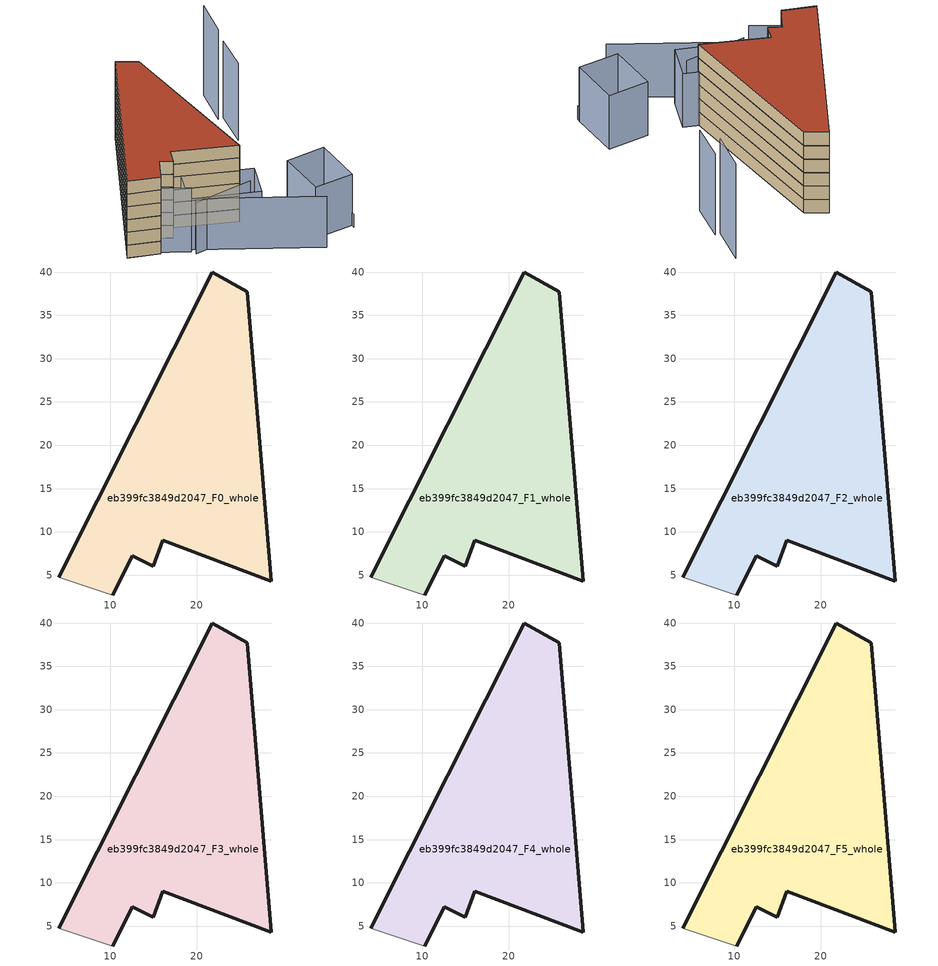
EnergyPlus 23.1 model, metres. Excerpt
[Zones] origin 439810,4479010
eb399fc3849d2047_F0_whole
 floor ground (EU_floor_Construction): 28.64,4.28 25.83,37.72 21.83,40.02 4.04,4.74 10.32,2.7 12.57,7.22 14.99,6 16.07,9 z0
 wall outside (EU_wall_Construction): 4.04,4.74 21.83,40.02 25.83,37.72 28.64,4.28 16.07,9 14.99,6 12.57,7.22 10.32,2.7 z0:3
 wall adiabatic (EU_wall_Construction): 10.32,2.7 4.04,4.74 z0:3
eb399fc3849d2047_F1_whole
 floor to eb399fc3849d2047_F0_whole (EU_floor_Construction): 28.63,4.28 25.83,37.72 21.82,40.02 4.04,4.74 10.31,2.7 12.56,7.22 14.99,6 16.07,9 z3
 wall outside (EU_wall_Construction): 4.04,4.74 21.83,40.02 25.83,37.72 28.64,4.28 16.07,9 14.99,6 12.57,7.22 10.32,2.7 z3:6
 wall adiabatic (EU_wall_Construction): 10.32,2.7 4.04,4.74 z3:6
eb399fc3849d2047_F2_whole
 floor to eb399fc3849d2047_F1_whole (EU_floor_Construction): 28.63,4.28 25.83,37.72 21.82,40.02 4.04,4.74 10.31,2.7 12.56,7.22 14.99,6 16.07,9 z6
 wall outside (EU_wall_Construction): 4.04,4.74 21.83,40.02 25.83,37.72 28.64,4.28 16.07,9 14.99,6 12.57,7.22 10.32,2.7 z6:9
 wall adiabatic (EU_wall_Construction): 10.32,2.7 4.04,4.74 z6:9
eb399fc3849d2047_F3_whole
 floor to eb399fc3849d2047_F2_whole (EU_floor_Construction): 28.63,4.28 25.83,37.72 21.82,40.02 4.04,4.74 10.31,2.7 12.56,7.22 14.99,6 16.07,9 z9
 wall outside (EU_wall_Construction): 4.04,4.74 21.83,40.02 25.83,37.72 28.64,4.28 16.07,9 14.99,6 12.57,7.22 10.32,2.7 z9:12
 wall adiabatic (EU_wall_Construction): 10.32,2.7 4.04,4.74 z9:12
eb399fc3849d2047_F4_whole
 floor to eb399fc3849d2047_F3_whole (EU_floor_Construction): 28.63,4.28 25.83,37.72 21.82,40.02 4.04,4.74 10.31,2.7 12.56,7.22 14.99,6 16.07,9 z12
 wall outside (EU_wall_Construction): 4.04,4.74 21.83,40.02 25.83,37.72 28.64,4.28 16.07,9 14.99,6 12.57,7.22 10.32,2.7 z12:15
 wall adiabatic (EU_wall_Construction): 10.32,2.7 4.04,4.74 z12:15
eb399fc3849d2047_F5_whole
 floor to eb399fc3849d2047_F4_whole (EU_floor_Construction): 28.63,4.28 25.83,37.72 21.82,40.02 4.04,4.74 10.31,2.7 12.56,7.22 14.99,6 16.07,9 z15
 wall outside (EU_wall_Construction): 4.04,4.74 21.83,40.02 25.83,37.72 28.64,4.28 16.07,9 14.99,6 12.57,7.22 10.32,2.7 z15:18
 wall adiabatic (EU_wall_Construction): 10.32,2.7 4.04,4.74 z15:18
 roof outside (EU_roof_Construction): 25.83,37.72 28.64,4.28 16.07,9 14.99,6 12.57,7.22 10.32,2.7 4.04,4.74 21.83,40.02 z18
shading: 16.08,0.96 38.87,-11.36 / 16.23,-0.65 28.76,0.41 / 46.45,2.82 46.76,-7.5 / 46.76,-7.5 38.55,-7.75 / 38.55,-7.75 38.23,2.57 / 38.23,2.57 46.45,2.82 / 15.41,1.08 17.95,8.31 / 17.95,8.31 31.5,3.57 / 31.5,3.57 28.97,-3.67 / 28.97,-3.67 15.41,1.08 z0:12; 4.81,6.18 15.71,0.34 z0:15; 46.68,-8.23 46.49,1.39 z0:3; 41.91,27.7 43.17,35.5 z0:18; 42.09,35.57 43.56,43.74 z0:21
[Building]
EU S2 Campaign: North Axis=0; Terrain=City; Solar Distribution=FullExterior
[Site:Location]
Madrid: Latitude=40.5; Longitude=-3.5; Time Zone=1; Elevation=609
[SizingPeriod:WeatherFileDays]
AnnualSizingPeriod: Begin Month=1; Begin Day of Month=1; End Month=12; End Day of Month=31; Day of Week for Start Day=Monday; Use Weather File Daylight Saving Period=No; Use Weather File Rain and Snow Indicators=No
[MATERIAL]
EU_InternalMass_Material: Roughness=MediumRough; Thickness=0.1; Conductivity=1; Density=1800; Specific Heat=900; Thermal Absorptance=0.9; Solar Absorptance=0.7; Visible Absorptance=0.7
[MATERIAL:NOMASS] Roughness=MediumRough; Thermal Absorptance=0.9; Solar Absorptance=0.7; Visible Absorptance=0.7
Name | Thermal Resistance
EU_wall_NoMass | 1.60022
EU_roof_NoMass | 1.57597
EU_floor_NoMass | 0.470652
[CONSTRUCTION]
EU_wall_Construction: EU_wall_NoMass
EU_roof_Construction: EU_roof_NoMass
EU_floor_Construction: EU_floor_NoMass
EU_InternalMass_Construction: EU_InternalMass_Material
[ZONE] Type=1; Multiplier=1; Ceiling Height=autocalculate; Volume=1411.72; Floor Area=autocalculate; Part of Total Floor Area=Yes
eb399fc3849d2047_F0_whole; eb399fc3849d2047_F1_whole; eb399fc3849d2047_F2_whole; eb399fc3849d2047_F3_whole; eb399fc3849d2047_F4_whole; eb399fc3849d2047_F5_whole
[INTERNALMASS] Construction=EU_InternalMass_Construction; Surface Area=470.574
Name | Zone or ZoneList
eb399fc3849d2047_F0_whole_EU_InternalMass | eb399fc3849d2047_F0_whole
eb399fc3849d2047_F1_whole_EU_InternalMass | eb399fc3849d2047_F1_whole
eb399fc3849d2047_F2_whole_EU_InternalMass | eb399fc3849d2047_F2_whole
eb399fc3849d2047_F3_whole_EU_InternalMass | eb399fc3849d2047_F3_whole
eb399fc3849d2047_F4_whole_EU_InternalMass | eb399fc3849d2047_F4_whole
eb399fc3849d2047_F5_whole_EU_InternalMass | eb399fc3849d2047_F5_whole
[OTHEREQUIPMENT] Fuel Type=Electricity; Design Level Calculation Method=Watts/Area; Power per Zone Floor Area=1; Fraction Latent=0; Fraction Radiant=0; Fraction Lost=0; Carbon Dioxide Generation Rate=0; EndUse Subcategory=EU_Step8_InternalGains
Name | Zone or ZoneList or Space or SpaceList | Schedule
EU_Step8_InternalGain_eb399fc3849d2047_F0_whole_f000 | eb399fc3849d2047_F0_whole | EU_Step8_GainSchedule_eb399fc3849d2047_F0_whole_f000
EU_Step8_InternalGain_eb399fc3849d2047_F1_whole_f000 | eb399fc3849d2047_F1_whole | EU_Step8_GainSchedule_eb399fc3849d2047_F1_whole_f000
EU_Step8_InternalGain_eb399fc3849d2047_F2_whole_f000 | eb399fc3849d2047_F2_whole | EU_Step8_GainSchedule_eb399fc3849d2047_F2_whole_f000
EU_Step8_InternalGain_eb399fc3849d2047_F3_whole_f000 | eb399fc3849d2047_F3_whole | EU_Step8_GainSchedule_eb399fc3849d2047_F3_whole_f000
EU_Step8_InternalGain_eb399fc3849d2047_F4_whole_f000 | eb399fc3849d2047_F4_whole | EU_Step8_GainSchedule_eb399fc3849d2047_F4_whole_f000
EU_Step8_InternalGain_eb399fc3849d2047_F5_whole_f000 | eb399fc3849d2047_F5_whole | EU_Step8_GainSchedule_eb399fc3849d2047_F5_whole_f000
[ZONEVENTILATION:DESIGNFLOWRATE] Schedule=EU_AlwaysOn; Design Flow Rate Calculation Method=AirChanges/Hour; Air Changes per Hour=0.480704; Ventilation Type=Natural; Fan Pressure Rise=0; Fan Total Efficiency=1; Constant Term Coefficient=1; Temperature Term Coefficient=0; Velocity Term Coefficient=0; Velocity Squared Term Coefficient=0; Minimum Indoor Temperature=-100; Maximum Indoor Temperature=100; Delta Temperature=-100; Minimum Outdoor Temperature=-100; Maximum Outdoor Temperature=100; Maximum Wind Speed=40
Name | Zone or ZoneList or Space or SpaceList
EU_ConstantAir_eb399fc3849d2047_F0_whole | eb399fc3849d2047_F0_whole
EU_ConstantAir_eb399fc3849d2047_F1_whole | eb399fc3849d2047_F1_whole
EU_ConstantAir_eb399fc3849d2047_F2_whole | eb399fc3849d2047_F2_whole
EU_ConstantAir_eb399fc3849d2047_F3_whole | eb399fc3849d2047_F3_whole
EU_ConstantAir_eb399fc3849d2047_F4_whole | eb399fc3849d2047_F4_whole
EU_ConstantAir_eb399fc3849d2047_F5_whole | eb399fc3849d2047_F5_whole
[HVACTEMPLATE:THERMOSTAT] Constant Heating Setpoint=20; Constant Cooling Setpoint=50
EU_HeatOnly_eb399fc3849d2047_F0_whole; EU_HeatOnly_eb399fc3849d2047_F1_whole; EU_HeatOnly_eb399fc3849d2047_F2_whole; EU_HeatOnly_eb399fc3849d2047_F3_whole; EU_HeatOnly_eb399fc3849d2047_F4_whole; EU_HeatOnly_eb399fc3849d2047_F5_whole
[HVACTEMPLATE:ZONE:IDEALLOADSAIRSYSTEM] System Availability Schedule=EU_AlwaysOn; Maximum Heating Supply Air Temperature=50; Minimum Cooling Supply Air Temperature=13; Maximum Heating Supply Air Humidity Ratio=0.0156; Minimum Cooling Supply Air Humidity Ratio=0.0077; Heating Limit=NoLimit; Cooling Limit=NoLimit; Heating Availability Schedule=EU_AlwaysOn; Cooling Availability Schedule=EU_CoolingOff; Dehumidification Control Type=ConstantSensibleHeatRatio; Cooling Sensible Heat Ratio=0.7; Dehumidification Setpoint=60; Humidification Control Type=None; Humidification Setpoint=30; Outdoor Air Method=None; Outdoor Air Flow Rate per Person=0.00944; Outdoor Air Flow Rate per Zone Floor Area=0; Outdoor Air Flow Rate per Zone=0; Demand Controlled Ventilation Type=None; Outdoor Air Economizer Type=NoEconomizer; Heat Recovery Type=None; Sensible Heat Recovery Effectiveness=0.7; Latent Heat Recovery Effectiveness=0.65
Name | Template Thermostat
eb399fc3849d2047_F0_whole | EU_HeatOnly_eb399fc3849d2047_F0_whole
eb399fc3849d2047_F1_whole | EU_HeatOnly_eb399fc3849d2047_F1_whole
eb399fc3849d2047_F2_whole | EU_HeatOnly_eb399fc3849d2047_F2_whole
eb399fc3849d2047_F3_whole | EU_HeatOnly_eb399fc3849d2047_F3_whole
eb399fc3849d2047_F4_whole | EU_HeatOnly_eb399fc3849d2047_F4_whole
eb399fc3849d2047_F5_whole | EU_HeatOnly_eb399fc3849d2047_F5_whole
[SIZING:ZONE] Zone Cooling Design Supply Air Temperature Input Method=SupplyAirTemperature; Zone Cooling Design Supply Air Temperature=13; Zone Heating Design Supply Air Temperature Input Method=SupplyAirTemperature; Zone Heating Design Supply Air Temperature=50; Zone Cooling Design Supply Air Humidity Ratio=0.008; Zone Heating Design Supply Air Humidity Ratio=0.008; Cooling Design Air Flow Method=DesignDay; Cooling Design Air Flow Rate=0; Cooling Minimum Air Flow per Zone Floor Area=0.000762; Cooling Minimum Air Flow=0; Cooling Minimum Air Flow Fraction=0.2; Heating Design Air Flow Method=DesignDay; Heating Design Air Flow Rate=0; Heating Maximum Air Flow per Zone Floor Area=0.002032; Heating Maximum Air Flow=0.141576; Heating Maximum Air Flow Fraction=0.3; Account for Dedicated Outdoor Air System=No; Dedicated Outdoor Air System Control Strategy=NeutralSupplyAir; Dedicated Outdoor Air Low Setpoint Temperature for Design=autosize; Dedicated Outdoor Air High Setpoint Temperature for Design=autosize; Zone Load Sizing Method=Sensible Load Only No Latent Load; Zone Latent Cooling Design Supply Air Humidity Ratio Input Method=HumidityRatioDifference; Zone Cooling Design Supply Air Humidity Ratio Difference=0.005; Zone Latent Heating Design Supply Air Humidity Ratio Input Method=HumidityRatioDifference; Zone Humidification Design Supply Air Humidity Ratio Difference=0.005
eb399fc3849d2047_F0_whole; eb399fc3849d2047_F1_whole; eb399fc3849d2047_F2_whole; eb399fc3849d2047_F3_whole; eb399fc3849d2047_F4_whole; eb399fc3849d2047_F5_whole
[SCHEDULE:CONSTANT]
Name | Hourly Value
EU_AlwaysOn | 1
EU_CoolingOff | 0
[SCHEDULE:FILE] Column Number=1; Rows to Skip at Top=0; Number of Hours of Data=8760; Column Separator=Comma; Interpolate to Timestep=No; Minutes per Item=60; Adjust Schedule for Daylight Savings=Yes
Name | File
EU_Step8_GainSchedule_eb399fc3849d2047_F0_whole_f000 | ../../schedules/eb399fc3849d2047/eb399fc3849d2047_F0_whole_f000_gain.csv
EU_Step8_GainSchedule_eb399fc3849d2047_F1_whole_f000 | ../../schedules/eb399fc3849d2047/eb399fc3849d2047_F1_whole_f000_gain.csv
EU_Step8_GainSchedule_eb399fc3849d2047_F2_whole_f000 | ../../schedules/eb399fc3849d2047/eb399fc3849d2047_F2_whole_f000_gain.csv
EU_Step8_GainSchedule_eb399fc3849d2047_F3_whole_f000 | ../../schedules/eb399fc3849d2047/eb399fc3849d2047_F3_whole_f000_gain.csv
EU_Step8_GainSchedule_eb399fc3849d2047_F4_whole_f000 | ../../schedules/eb399fc3849d2047/eb399fc3849d2047_F4_whole_f000_gain.csv
EU_Step8_GainSchedule_eb399fc3849d2047_F5_whole_f000 | ../../schedules/eb399fc3849d2047/eb399fc3849d2047_F5_whole_f000_gain.csv
